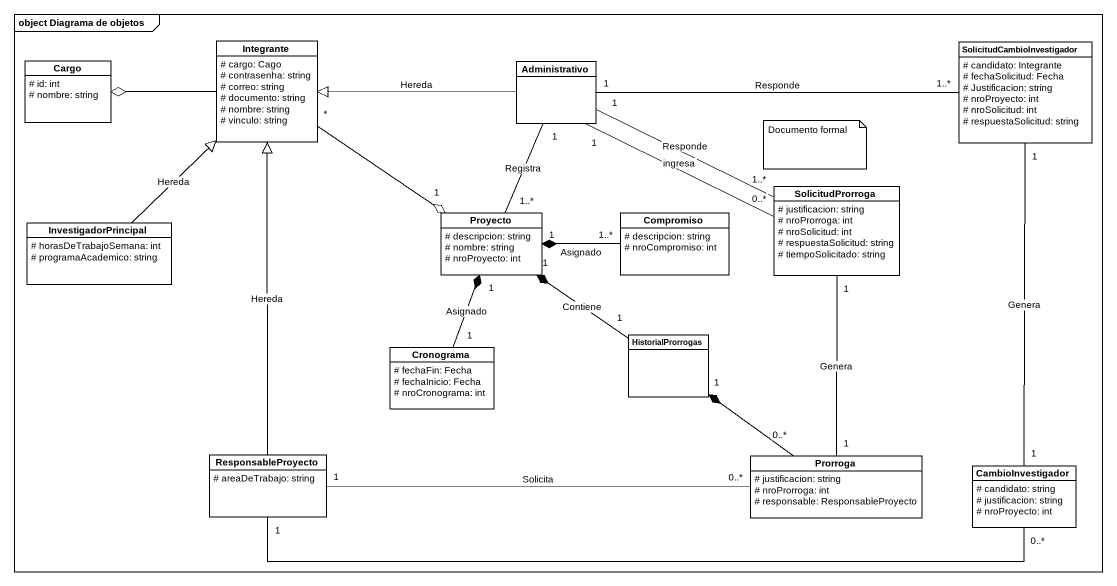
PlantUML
@startuml
mainframe object Diagrama de objetos
hide circle
hide empty members
skinparam classAttributeIconSize 0
class Cargo {
  # id: int
  # nombre: string
}
class Integrante {
  # cargo: Cago
  # contrasenha: string
  # correo: string
  # documento: string
  # nombre: string
  # vinculo: string
}
class Administrativo
class SolicitudCambioInvestigador {
  # candidato: Integrante
  # fechaSolicitud: Fecha
  # Justificacion: string
  # nroProyecto: int
  # nroSolicitud: int
  # respuestaSolicitud: string
}
class SolicitudProrroga {
  # justificacion: string
  # nroProrroga: int
  # nroSolicitud: int
  # respuestaSolicitud: string
  # tiempoSolicitado: string
}
class InvestigadorPrincipal {
  # horasDeTrabajoSemana: int
  # programaAcademico: string
}
class Proyecto {
  # descripcion: string
  # nombre: string
  # nroProyecto: int
}
class Compromiso {
  # descripcion: string
  # nroCompromiso: int
}
class Cronograma {
  # fechaFin: Fecha
  # fechaInicio: Fecha
  # nroCronograma: int
}
class HistorialProrrogas
class ResponsableProyecto {
  # areaDeTrabajo: string
}
class Prorroga {
  # justificacion: string
  # nroProrroga: int
  # responsable: ResponsableProyecto
}
class CambioInvestigador {
  # candidato: string
  # justificacion: string
  # nroProyecto: int
}
Integrante -left-o Cargo
Integrante "*" --o "1" Proyecto
Administrativo -left-|> Integrante : Hereda
Administrativo "1" -- "1..*" Proyecto : Registra
SolicitudCambioInvestigador "1..*" -left- "1" Administrativo : Responde
SolicitudProrroga "0..*" -left- "1" Administrativo : ingresa
SolicitudProrroga "1..*" -left- "1" Administrativo : Responde
SolicitudProrroga "1" -- "1" Prorroga : Genera
InvestigadorPrincipal -up-|> Integrante : Hereda
Compromiso "1..*" -left-* "1" Proyecto : Asignado
Cronograma "1" -up-* "1" Proyecto : Asignado
HistorialProrrogas "1" -up-* "1" Proyecto : Contiene
ResponsableProyecto -up-|> Integrante : Hereda
Prorroga "0..*" -up-* "1" HistorialProrrogas
Prorroga "0..*" -left- "1" ResponsableProyecto : Solicita
CambioInvestigador "1" -up- "1" SolicitudCambioInvestigador : Genera
CambioInvestigador "0..*" -left- "1" ResponsableProyecto
note as N1
  Documento formal
end note
@enduml
